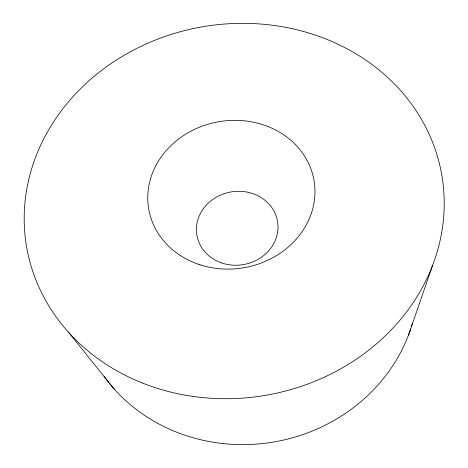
<?xml version="1.0" encoding="UTF-8"?>
<svg xmlns="http://www.w3.org/2000/svg" width="468" height="468" viewBox="0 0 468 468"><rect width="100%" height="100%" fill="white"/><g stroke="black" fill="none" stroke-linecap="round" stroke-linejoin="round"><path stroke-width="0.7" d="M408.488 335.129L432.543 265.491M68.62 332.385L114.408 389.277M412.583 322.973A171.867 159.243 -9.9 0 1 411.547 326.371M410.664 329.08A171.867 159.243 -9.9 0 1 270.96 442.447A171.867 159.243 -9.9 0 1 104.095 376.518M200 264.8A83.877 74.084 -9.9 0 0 314.151 181.309A83.877 74.084 -9.9 0 0 179.911 138.066A83.877 74.084 -9.9 0 0 200 264.8M221.212 262.788A40.915 36.861 -9.9 0 0 277.711 222.522A40.915 36.861 -9.9 0 0 212.706 199.503A40.915 36.861 -9.9 0 0 221.212 262.788M142.447 383.046A210.676 186.948 -9.9 0 0 443.682 190.043A210.676 186.948 -9.9 0 0 116.473 59.992A210.676 186.948 -9.9 0 0 142.447 383.046"/></g></svg>
